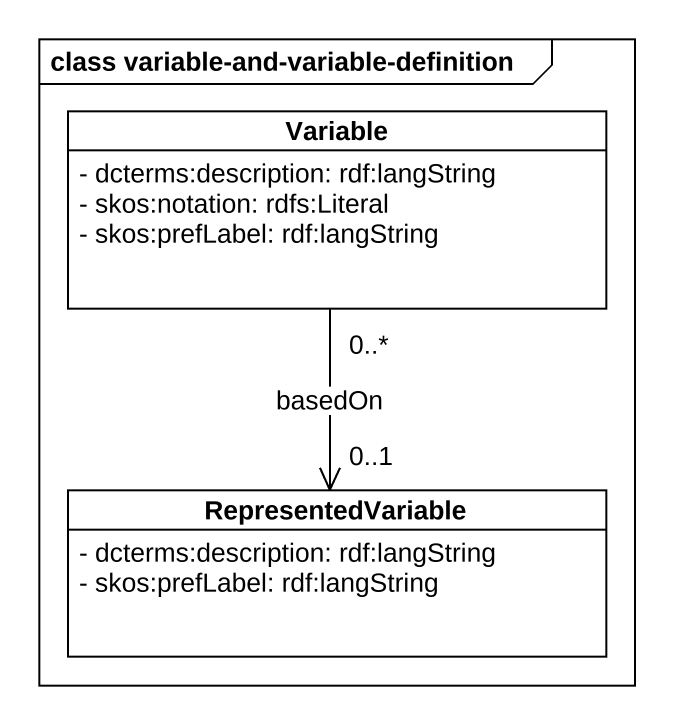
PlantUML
@startuml
mainframe class variable-and-variable-definition
hide circle
hide empty members
skinparam classAttributeIconSize 0
class Variable #FFFFFF {
  - dcterms:description: rdf:langString
  - skos:notation: rdfs:Literal
  - skos:prefLabel: rdf:langString
}
class RepresentedVariable #FFFFFF {
  - dcterms:description: rdf:langString
  - skos:prefLabel: rdf:langString
}
Variable "0..*" --> "0..1" RepresentedVariable : basedOn
@enduml
